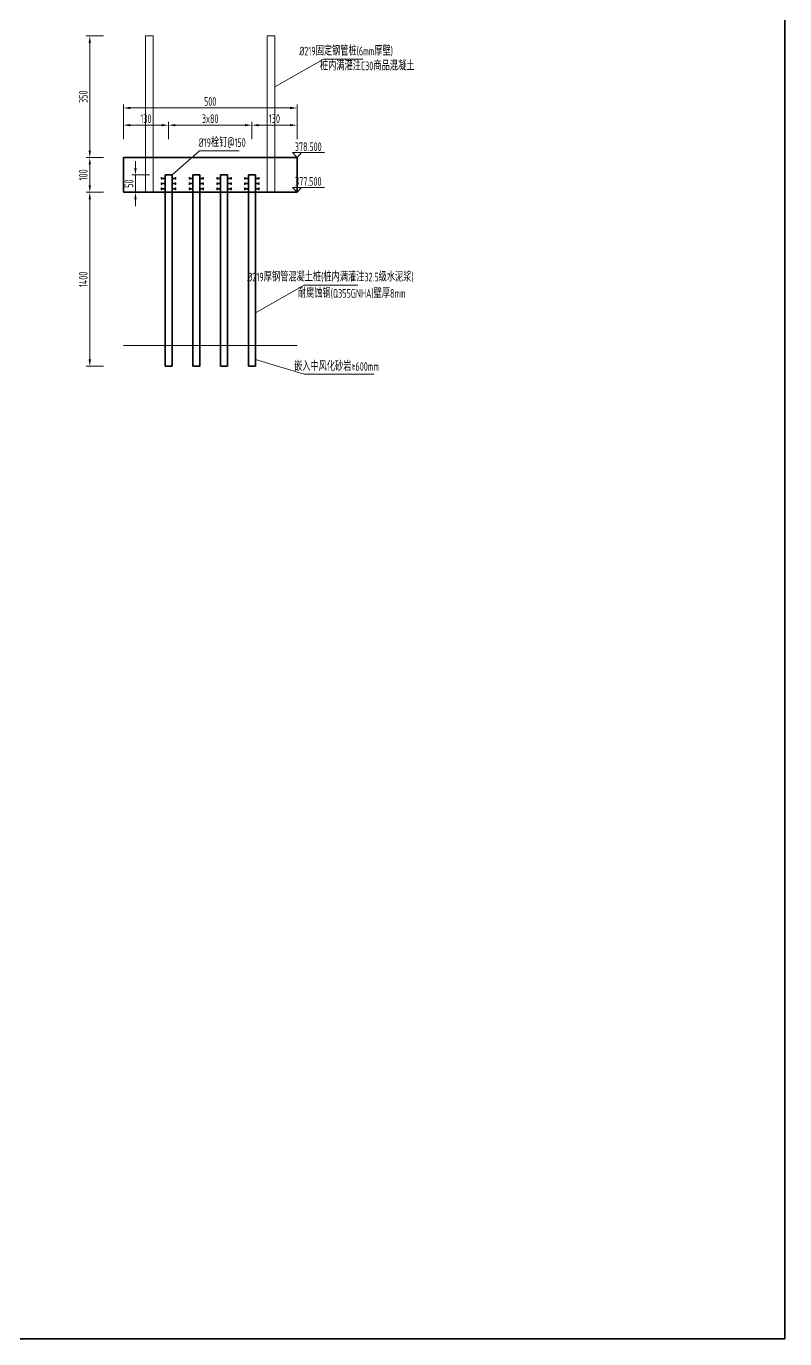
# Model space of a CAD drawing. Header units: millimetres. Extents: x -2430464 to 225692, y -180 to 1805330.
# Drawn here: x -627102 to -605265, y 745205 to 782969 of the extents above; entities that cross this region are included whole.
import ezdxf

# ---------------------------------------------------------------- set-up
doc = ezdxf.new("R2010")
doc.units = ezdxf.units.MM
doc.header["$LTSCALE"] = 1000
doc.layers.get('DEFPOINTS').update_dxf_attribs({"linetype": 'CONTINUOUS'})
for name, color, linetype, lineweight in [('工作线', 1, 'CONTINUOUS', 35), ('标注', 3, 'CONTINUOUS', 15), ('结构粗线', 4, 'CONTINUOUS', 35), ('结构细线', 7, 'CONTINUOUS', 18)]:
    doc.layers.add(name, color=color, linetype=linetype, lineweight=lineweight)
doc.styles.add('civil', font='tssdeng.shx', dxfattribs={"width": 0.7, "bigfont": 'hztxt.shx'})
doc.dimstyles.new('100', dxfattribs={"dimscale": 100, "dimtxt": 2.5, "dimasz": 2, "dimexe": 1, "dimexo": 1, "dimtad": 1, "dimdec": 1, "dimlfac": 0.1, "dimrnd": 0.0005, "dimdsep": 46, "dimtxsty": 'civil', "dimcen": 0, "dimclrd": 256, "dimclre": 256, "dimclrt": 256, "dimadec": 0, "dimazin": 0, "dimtfac": 1, "dimtdec": 1, "dimtix": 1, "dimtmove": 2, "dimatfit": 3, "dimfxl": 0, "dimtolj": 1, "dimlwd": -1, "dimlwe": -1, "dimarcsym": 0})

# ---------------------------------------------------------------- blocks, each defined once
blk = doc.blocks.new('dwwqq132')
at = {"layer": '结构细线'}
for p, q in [((82537, 14606), (82587, 14606)), ((82537, 14606), (82537, 14586)), ((82537, 14586), (82587, 14586)), ((82587, 14606), (82587, 14586))]:
    blk.add_line(p, q, dxfattribs=at)
blk.add_lwpolyline([(82552, 14496), (82572, 14496), (82572, 14586), (82552, 14586), (82552, 14496)], dxfattribs=at)
blk = doc.blocks.new('*D333')
at = {"layer": 'DEFPOINTS', "color": 0, "transparency": 16777216}
for p in [(-623006, 780122), (-624306, 779191), (-623006, 778691)]:
    blk.add_point(p, dxfattribs=at)
at = {"layer": '标注', "transparency": 16777216}
for p, q in [((-624306, 779722), (-624306, 780222)), ((-623006, 779722), (-623006, 780222)), ((-624106, 780122), (-623206, 780122))]:
    blk.add_line(p, q, dxfattribs=at)
for points in [[(-624106, 780156), (-624106, 780089), (-624306, 780122)], [(-623206, 780156), (-623206, 780089), (-623006, 780122)]]:
    blk.add_solid(points, dxfattribs=at)
at = {"layer": '标注', "transparency": 16777216, "insert": (-623656, 780310), "char_height": 250, "attachment_point": 5, "style": 'civil'}
blk.add_mtext('\\A1;130', dxfattribs=at)
blk = doc.blocks.new('*D334')
at = {"layer": 'DEFPOINTS', "color": 0, "transparency": 16777216}
for p in [(-620606, 780122), (-623006, 778691), (-620606, 778691)]:
    blk.add_point(p, dxfattribs=at)
at = {"layer": '标注', "transparency": 16777216}
for p, q in [((-623006, 779722), (-623006, 780222)), ((-620606, 779722), (-620606, 780222)), ((-622806, 780122), (-620806, 780122))]:
    blk.add_line(p, q, dxfattribs=at)
for points in [[(-622806, 780156), (-622806, 780089), (-623006, 780122)], [(-620806, 780156), (-620806, 780089), (-620606, 780122)]]:
    blk.add_solid(points, dxfattribs=at)
at = {"layer": '标注', "transparency": 16777216, "insert": (-621806, 780310), "char_height": 250, "attachment_point": 5, "style": 'civil'}
blk.add_mtext('\\A1;3x80', dxfattribs=at)
blk = doc.blocks.new('*D335')
at = {"layer": 'DEFPOINTS', "color": 0, "transparency": 16777216}
for p in [(-619306, 780122), (-619306, 779191), (-620606, 778691)]:
    blk.add_point(p, dxfattribs=at)
at = {"layer": '标注', "transparency": 16777216}
for p, q in [((-620606, 779722), (-620606, 780222)), ((-619306, 779722), (-619306, 780222)), ((-620406, 780122), (-619506, 780122))]:
    blk.add_line(p, q, dxfattribs=at)
for points in [[(-620406, 780156), (-620406, 780089), (-620606, 780122)], [(-619506, 780156), (-619506, 780089), (-619306, 780122)]]:
    blk.add_solid(points, dxfattribs=at)
at = {"layer": '标注', "transparency": 16777216, "insert": (-619956, 780310), "char_height": 250, "attachment_point": 5, "style": 'civil'}
blk.add_mtext('\\A1;130', dxfattribs=at)
blk = doc.blocks.new('*D328')
at = {"layer": 'DEFPOINTS', "color": 0, "transparency": 16777216}
for p in [(-619306, 780617), (-624306, 779191), (-619306, 779191)]:
    blk.add_point(p, dxfattribs=at)
at = {"layer": '标注', "transparency": 16777216}
for p, q in [((-624306, 780217), (-624306, 780717)), ((-624106, 780617), (-619506, 780617)), ((-619306, 780217), (-619306, 780717))]:
    blk.add_line(p, q, dxfattribs=at)
for points in [[(-624106, 780651), (-624106, 780584), (-624306, 780617)], [(-619506, 780651), (-619506, 780584), (-619306, 780617)]]:
    blk.add_solid(points, dxfattribs=at)
at = {"layer": '标注', "transparency": 16777216, "insert": (-621806, 780805), "char_height": 250, "attachment_point": 5, "style": 'civil'}
blk.add_mtext('\\A1;500', dxfattribs=at)
blk = doc.blocks.new('*D336')
at = {"layer": 'DEFPOINTS', "color": 0, "transparency": 16777216}
for p in [(-623106, 778691), (-623958, 778191), (-623106, 778191)]:
    blk.add_point(p, dxfattribs=at)
at = {"layer": '标注', "transparency": 16777216}
for p, q in [((-623958, 778891), (-623958, 779091)), ((-623558, 778691), (-624058, 778691)), ((-623958, 778691), (-623958, 778191)), ((-623558, 778191), (-624058, 778191)), ((-623958, 777991), (-623958, 777791))]:
    blk.add_line(p, q, dxfattribs=at)
for points in [[(-623991, 778891), (-623925, 778891), (-623958, 778691)], [(-623991, 777991), (-623925, 777991), (-623958, 778191)]]:
    blk.add_solid(points, dxfattribs=at)
at = {"layer": '标注', "transparency": 16777216, "insert": (-624145, 778441), "char_height": 250, "attachment_point": 5, "rotation": 90, "style": 'civil'}
blk.add_mtext('\\A1;50', dxfattribs=at)
blk = doc.blocks.new('*D337')
at = {"layer": 'DEFPOINTS', "color": 0, "transparency": 16777216}
for p in [(-624306, 779191), (-625273, 778191), (-624306, 778191)]:
    blk.add_point(p, dxfattribs=at)
at = {"layer": '标注', "transparency": 16777216}
for p, q in [((-624873, 779191), (-625373, 779191)), ((-625273, 778991), (-625273, 778391)), ((-624873, 778191), (-625373, 778191))]:
    blk.add_line(p, q, dxfattribs=at)
for points in [[(-625306, 778991), (-625239, 778991), (-625273, 779191)], [(-625306, 778391), (-625239, 778391), (-625273, 778191)]]:
    blk.add_solid(points, dxfattribs=at)
at = {"layer": '标注', "transparency": 16777216, "insert": (-625460, 778691), "char_height": 250, "attachment_point": 5, "rotation": 90, "style": 'civil'}
blk.add_mtext('\\A1;100', dxfattribs=at)
blk = doc.blocks.new('*D332')
at = {"layer": 'DEFPOINTS', "color": 0, "transparency": 16777216}
for p in [(-624306, 778191), (-625273, 773184), (-623106, 773184)]:
    blk.add_point(p, dxfattribs=at)
at = {"layer": '标注', "transparency": 16777216}
for p, q in [((-624873, 778191), (-625373, 778191)), ((-625273, 777991), (-625273, 773384)), ((-624873, 773184), (-625373, 773184))]:
    blk.add_line(p, q, dxfattribs=at)
for points in [[(-625306, 777991), (-625239, 777991), (-625273, 778191)], [(-625306, 773384), (-625239, 773384), (-625273, 773184)]]:
    blk.add_solid(points, dxfattribs=at)
at = {"layer": '标注', "transparency": 16777216, "insert": (-625460, 775687), "char_height": 250, "attachment_point": 5, "rotation": 90, "style": 'civil'}
blk.add_mtext('\\A1;1400', dxfattribs=at)
blk = doc.blocks.new('*D420')
at = {"layer": 'DEFPOINTS', "color": 0, "transparency": 16777216}
for p in [(-625273, 782690), (-623665, 782690), (-623665, 779191)]:
    blk.add_point(p, dxfattribs=at)
at = {"layer": '标注', "transparency": 16777216}
for p, q in [((-624873, 782690), (-625373, 782690)), ((-625273, 779391), (-625273, 782490)), ((-624873, 779191), (-625373, 779191))]:
    blk.add_line(p, q, dxfattribs=at)
for points in [[(-625306, 782490), (-625239, 782490), (-625273, 782690)], [(-625306, 779391), (-625239, 779391), (-625273, 779191)]]:
    blk.add_solid(points, dxfattribs=at)
at = {"layer": '标注', "transparency": 16777216, "insert": (-625460, 780940), "char_height": 250, "attachment_point": 5, "rotation": 90, "style": 'civil'}
blk.add_mtext('\\A1;350', dxfattribs=at)

msp = doc.modelspace()

# ---------------------------------------------------------------- linework, layer by layer
at = {"layer": '工作线'}
msp.add_lwpolyline([(-676579.48, 825309.7), (-605264.98, 825309.7), (-605264.98, 745204.7), (-676579.48, 745204.7)], close=True, dxfattribs=at)
at = {"layer": '标注'}
for p, q in [((-619305.63, 779190.53), (-619436.45, 779332.97)), ((-619436.45, 779332.97), (-618515.35, 779332.97)), ((-619305.63, 779190.53), (-619174.81, 779332.97)), ((-619305.63, 778190.53), (-619436.45, 778332.97)), ((-619436.45, 778332.97), (-618515.35, 778332.97)), ((-619305.63, 778190.53), (-619174.81, 778332.97))]:
    msp.add_line(p, q, dxfattribs=at)
for points in [[(-619946.13, 781222.23), (-618544.3, 782023.03), (-617407.86, 782023.03)], [(-622905.63, 778690.53), (-622112.47, 779385.06), (-620976.03, 779385.06)], [(-620505.63, 774721.03), (-619103.8, 775521.83), (-617551.47, 775521.83)], [(-620505.63, 773382.57), (-619103.8, 772957.97), (-617091.31, 772957.97)]]:
    msp.add_lwpolyline(points, dxfattribs=at)
at = {"layer": '结构粗线'}
for p, q in [((-624305.63, 779190.53), (-619305.63, 779190.53)), ((-624305.63, 778190.53), (-624305.63, 779190.53)), ((-619305.63, 779190.53), (-619305.63, 778190.53)), ((-623105.63, 778690.53), (-623105.63, 773184.1)), ((-623105.63, 778690.53), (-622905.63, 778690.53)), ((-622905.63, 778690.53), (-622905.63, 773184.1)), ((-622305.63, 778690.53), (-622305.63, 773184.1)), ((-622305.63, 778690.53), (-622105.63, 778690.53)), ((-622105.63, 778690.53), (-622105.63, 773184.1)), ((-621505.63, 778690.53), (-621505.63, 773184.1)), ((-621505.63, 778690.53), (-621305.63, 778690.53)), ((-621305.63, 778690.53), (-621305.63, 773184.1)), ((-620705.63, 778690.53), (-620705.63, 773184.1)), ((-620705.63, 778690.53), (-620505.63, 778690.53)), ((-620505.63, 778690.53), (-620505.63, 773184.1)), ((-619305.63, 778190.53), (-624305.63, 778190.53)), ((-623105.63, 773184.1), (-622905.63, 773184.1)), ((-622305.63, 773184.1), (-622105.63, 773184.1)), ((-621505.63, 773184.1), (-621305.63, 773184.1)), ((-620705.63, 773184.1), (-620505.63, 773184.1))]:
    msp.add_line(p, q, dxfattribs=at)
at = {"layer": '结构细线'}
for p, q in [((-623665.13, 778190.53), (-623665.13, 782690.05)), ((-623665.13, 782690.05), (-623446.13, 782690.05)), ((-623446.13, 778190.53), (-623446.13, 782690.05)), ((-620165.13, 778190.53), (-620165.13, 782690.05)), ((-619946.13, 782690.05), (-620165.13, 782690.05)), ((-619946.13, 778190.53), (-619946.13, 782690.05)), ((-623665.13, 778190.53), (-623446.13, 778190.53)), ((-619946.13, 778190.53), (-620165.13, 778190.53)), ((-619305.63, 773784.1), (-624305.63, 773784.1))]:
    msp.add_line(p, q, dxfattribs=at)

# ---------------------------------------------------------------- block references
at = {"layer": '结构细线', "xscale": -1, "rotation": 90.00000000291814}
for p in [(-608609.92, 861152.39), (-608609.92, 861002.39), (-608609.92, 860852.39), (-607809.92, 861152.39), (-607809.92, 861002.39), (-607809.92, 860852.39), (-607009.92, 861152.39), (-607009.92, 861002.39), (-607009.92, 860852.39), (-606209.92, 861152.39), (-606209.92, 861002.39), (-606209.92, 860852.39)]:
    msp.add_blockref('dwwqq132', p, dxfattribs=at)
at = {"layer": '结构细线', "rotation": 269.9999999970818}
for p in [(-637401.35, 861152.39), (-637401.35, 861002.39), (-637401.35, 860852.39), (-636601.35, 861152.39), (-636601.35, 861002.39), (-636601.35, 860852.39), (-635801.35, 861152.39), (-635801.35, 861002.39), (-635801.35, 860852.39), (-635001.35, 861152.39), (-635001.35, 861002.39), (-635001.35, 860852.39)]:
    msp.add_blockref('dwwqq132', p, dxfattribs=at)

# ---------------------------------------------------------------- texts
at = {"layer": '标注', "char_height": 250, "attachment_point": 5, "style": 'civil'}
for s, insert in [('\\A1;%%C219固定钢管桩(6mm厚壁)', (-617894.61, 782241.49)), ('\\A1;桩内满灌注C30商品混凝土', (-617287.19, 781823.2)), ('\\A1;%%C19栓钉@150', (-621462.77, 779603.52)), ('\\A1;378.500', (-618983.33, 779502.2)), ('\\A1;377.500', (-618983.33, 778502.2)), ('\\A1;%%C219厚钢管混凝土桩(桩内满灌注32.5级水泥浆)', (-618344.28, 775740.29)), ('\\A1;耐腐蚀钢(Q355GNHA)壁厚8mm', (-617731.16, 775270.65)), ('\\A1;嵌入中风化砂岩≥600mm', (-618170.74, 773176.43))]:
    msp.add_mtext(s, dxfattribs=dict(at, insert=insert))

# ---------------------------------------------------------------- dimensions: what is measured, and where the dimension line sits
at = {"layer": '标注'}
for base, p1, p2, picture, middle in [((-625272.75, 782690.05), (-623665.13, 779190.53), (-623665.13, 782690.05), '*D420', (-625460.25, 780940.29)), ((-625272.75, 778190.53), (-624305.63, 779190.53), (-624305.63, 778190.53), '*D337', (-625460.25, 778690.53)), ((-623957.88, 778190.53), (-623105.63, 778690.53), (-623105.63, 778190.53), '*D336', (-624145.38, 778440.53))]:
    dim = msp.add_linear_dim(base=base, p1=p1, p2=p2, angle=90, dimstyle='100', dxfattribs=at)
    dim.commit()
    dim.dimension.update_dxf_attribs({"geometry": picture, "text_midpoint": middle})
for base, p1, p2, picture, middle in [((-619305.63, 780617.38), (-624305.63, 779190.53), (-619305.63, 779190.53), '*D328', (-621805.63, 780804.88)), ((-623005.63, 780122.17), (-624305.63, 779190.53), (-623005.63, 778690.53), '*D333', (-623655.63, 780309.67)), ((-619305.63, 780122.17), (-620605.63, 778690.53), (-619305.63, 779190.53), '*D335', (-619955.63, 780309.67))]:
    dim = msp.add_linear_dim(base=base, p1=p1, p2=p2, dimstyle='100', dxfattribs=at)
    dim.commit()
    dim.dimension.update_dxf_attribs({"geometry": picture, "text_midpoint": middle})
dim = msp.add_linear_dim(base=(-620605.63, 780122.17), p1=(-623005.63, 778690.53), p2=(-620605.63, 778690.53), text='3x80', dimstyle='100', dxfattribs=at)
dim.commit()
dim.dimension.update_dxf_attribs({"geometry": '*D334', "text_midpoint": (-621805.63, 780309.67)})
dim = msp.add_linear_dim(base=(-625272.75, 773184.1), p1=(-624305.63, 778190.53), p2=(-623105.63, 773184.1), angle=90, text='1400', dimstyle='100', dxfattribs=at)
dim.commit()
dim.dimension.update_dxf_attribs({"geometry": '*D332', "text_midpoint": (-625460.25, 775687.31)})

doc.saveas('drawing.dxf')
